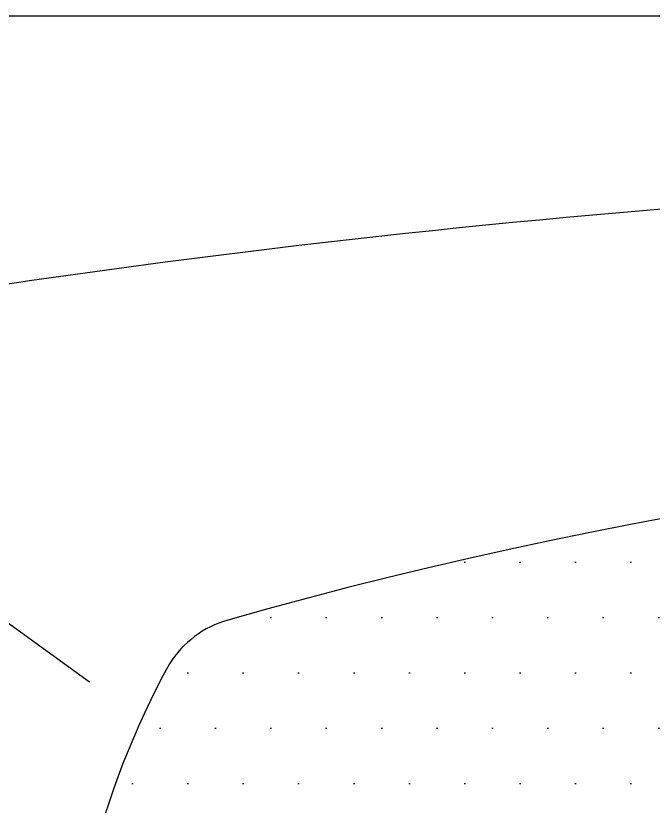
# Model space of a CAD drawing. Header units: millimetres. Extents: x -1273.47 to -1271.64, y 2257.6 to 2258.5.
# Drawn here: x -1273.2367 to -1272.9491, y 2258.1421 to 2258.499 of the extents above; entities that cross this region are included whole.
import ezdxf

# ---------------------------------------------------------------- set-up
doc = ezdxf.new("R2010")
doc.units = ezdxf.units.MM
doc.header["$LTSCALE"] = 10
doc.layers.add('jacuzzi', color=1, linetype='Continuous')

msp = doc.modelspace()

# ---------------------------------------------------------------- hatches: boundary and pattern name
at = {"layer": 'jacuzzi'}
h = msp.add_hatch(dxfattribs=at)
h.set_pattern_fill('DOTS', color=256, scale=0.3999999999999915, style=0)
h.set_pattern_definition([(0, (-1272.509095597832, 2258.902279018681), (0.01249999999999973, 0.02499999999999946), [0, -0.02499999999999947])])
edge = h.paths.add_edge_path()
edge.add_ellipse((-1272.552443556019, 2256.275712585326), major_axis=(-2.093762755101993, 1.221582857651228e-14), ratio=0.9706639344262293, start_angle=253.6739598798405, end_angle=286.32604012016)
edge.add_arc((-1273.128426170141, 2258.18185747158), 0.04599999999999901, 105.8715609374852, 147.7396874252424)
edge.add_ellipse((-1272.889913382154, 2258.041430092828), major_axis=(0.110574848986246, 0.3351289578726664), ratio=0.9109614986786858, start_angle=78.60040975771315, end_angle=142.2915130122597)
edge.add_ellipse((-1273.116821469345, 2257.867225268789), major_axis=(0.05611999999999882, 8.258716985027304e-16), ratio=0.9706639344262296, start_angle=212.5592360529204, end_angle=261.8519387091682)
edge.add_ellipse((-1272.552443556019, 2261.69340753999), major_axis=(4.038137755101957, 6.523783374876665e-15), ratio=0.9706639344262294, start_angle=261.8519387091693, end_angle=267.529038594859)
edge.add_ellipse((-1272.552443556019, 2261.69340753999), major_axis=(4.038137755101957, 6.523783374876665e-15), ratio=0.9706639344262294, start_angle=272.4709614051408, end_angle=278.415646851083)
edge.add_ellipse((-1272.214973729883, 2258.041430092828), major_axis=(-0.09713810647671291, 0.3688129898044552), ratio=0.8365932284528794, start_angle=225.7837566933051, end_angle=283.4769329549852)
edge.add_arc((-1271.967988042356, 2257.861471229043), 0.04599999999999901, 278.1721488687749, 335.6094484105783)
edge.add_line((-1272.726896968089, 2257.777041265164), (-1272.699852590445, 2257.802503010916))
edge.add_line((-1272.378347140969, 2257.777377370785), (-1272.405034521593, 2257.802503010916))
edge.add_line((-1272.468393456382, 2257.798271365913), (-1272.405034521593, 2257.802503010916))
edge.add_spline(control_points=[(-1272.511826752856, 2257.839857579043), (-1272.511826752856, 2257.836049681869), (-1272.511286817615, 2257.832242240732), (-1272.508451688429, 2257.822430408653), (-1272.505199924719, 2257.816700757264), (-1272.496443775058, 2257.807251405585), (-1272.490947462775, 2257.803537077801), (-1272.479716658275, 2257.79919286867), (-1272.474136022764, 2257.79819319936), (-1272.468568666568, 2257.798268401529)], knot_values=[3.141592653589727, 3.141592653589727, 3.141592653589727, 3.141592653589727, 3.415040262512302, 3.415040262512302, 3.874107274591917, 3.874107274591917, 4.333174286671532, 4.333174286671532, 4.726304019634875, 4.726304019634875, 4.726304019634875, 4.726304019634875], degree=3, periodic=0)
edge.add_arc((-1272.552443556019, 2257.843987929684), 0.04061680316326439, 0, 180)
edge.add_spline(control_points=[(-1272.636318445469, 2257.798268401529), (-1272.632412370025, 2257.79821563944), (-1272.628499235906, 2257.798688834099), (-1272.618325859007, 2257.801335942844), (-1272.612330397088, 2257.804477584599), (-1272.602406004159, 2257.813083852743), (-1272.5984860138, 2257.818543839862), (-1272.594078255426, 2257.829432386384), (-1272.593060359182, 2257.834643896784), (-1272.593060359182, 2257.839857579043)], knot_values=[1.556881287564373, 1.556881287564373, 1.556881287564373, 1.556881287564373, 1.832702403045587, 1.832702403045587, 2.299948546546845, 2.299948546546845, 2.767194690048103, 2.767194690048103, 3.141592653589821, 3.141592653589821, 3.141592653589821, 3.141592653589821], degree=3, periodic=0)
edge.add_line((-1272.636493655656, 2257.798271365913), (-1272.699852590445, 2257.802503010916))

# ---------------------------------------------------------------- linework, layer by layer
at = {"layer": 'jacuzzi', "color": 3}
msp.add_line((-1273.439433351937, 2258.498987529685), (-1271.6654537601, 2258.498987529685), dxfattribs=at)
at = {"layer": 'jacuzzi'}
msp.add_line((-1273.203464455284, 2258.19807850509), (-1273.361189389105, 2258.312509186165), dxfattribs=at)
msp.add_arc((-1273.128426170141, 2258.18185747158), 0.04599999999999901, 105.8715609374852, 147.7396874252424, dxfattribs=at)
for centre, major_axis, ratio, start_param, end_param in [((-1272.552443556019, 2253.953611612285), (4.609549359680541, 2.177628106721276e-14), 0.9706639344262293, 1.402301678413065, 1.739290975176718), ((-1272.552443556019, 2256.275712585326), (-2.093762755101993, 1.221582857651228e-14), 0.9706639344262293, 4.427445826475216, 4.997332134294172), ((-1272.889913382154, 2258.041430092828), (0.110574848986246, 0.3351289578726664), 0.9109614986786858, 1.371835943688773, 2.483455399708285)]:
    msp.add_ellipse(centre, major_axis=major_axis, ratio=ratio, start_param=start_param, end_param=end_param, dxfattribs=at)

doc.saveas('drawing.dxf')
